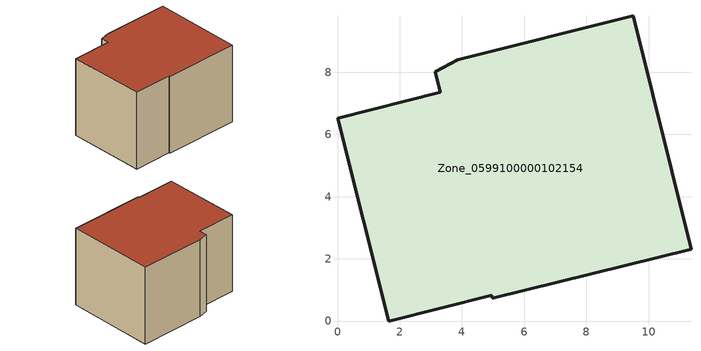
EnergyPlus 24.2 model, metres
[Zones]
Zone_0599100000102154
 floor ground (C_G): 3.86,8.41 9.51,9.81 11.37,2.32 4.98,0.74 4.96,0.84 1.65,0 0,6.53 3.31,7.36 3.14,8.02 z0
 wall outside (C_F): 0,6.53 1.65,0 4.96,0.84 4.98,0.74 11.37,2.32 9.51,9.81 3.86,8.41 3.14,8.02 3.31,7.36 0,6.53 z0:6.92
 roof outside (C_R): 3.86,8.41 3.14,8.02 3.31,7.36 0,6.53 1.65,0 4.96,0.84 4.98,0.74 11.37,2.32 9.51,9.81 z6.92
[BUILDING]
Pand.0599100000102154: North Axis=0; Terrain=City; Loads Convergence Tolerance Value=0.04; Temperature Convergence Tolerance Value=0.4; Solar Distribution=FullExterior; Maximum Number of Warmup Days=25; Minimum Number of Warmup Days=1
[Site:Location]
Rotterdam.The.Hague.AP_ZH_NLD Design_Conditions: Latitude=51.96; Longitude=4.45; Time Zone=1; Elevation=-4.5
[SITE:GROUNDTEMPERATURE:BUILDINGSURFACE]
18, 18, 18, 18, 18, 18, 18, 18, 18, 18, 18, 18
[MATERIAL] Thermal Absorptance=0.9; Solar Absorptance=0.7; Visible Absorptance=0.7
Name | Roughness | Thickness | Conductivity | Density | Specific Heat
G.TC.1946-1964 | MediumSmooth | 0.15 | 1 | 540 | 1210
F.TC.1946-1964 | Rough | 0.3 | 0.857143 | 1920 | 840
R.TC.1946-1964 | MediumRough | 0.2 | 0.235294 | 1500 | 1000
[CONSTRUCTION]
C_G: G.TC.1946-1964
C_F: F.TC.1946-1964
C_R: R.TC.1946-1964
[ZONE]
Zone_0599100000102154: Type=1; Multiplier=1; Ceiling Height=Autocalculate; Volume=Autocalculate; Floor Area=autocalculate; Part of Total Floor Area=Yes
[ZONEINFILTRATION:DESIGNFLOWRATE]
Infil_Zone_0599100000102154: Zone or ZoneList or Space or SpaceList=Zone_0599100000102154; Schedule=AlwaysOn; Design Flow Rate Calculation Method=Flow/Area; Flow Rate per Floor Area=0.003; Constant Term Coefficient=1; Temperature Term Coefficient=0; Velocity Term Coefficient=0; Velocity Squared Term Coefficient=0
[HVACTEMPLATE:ZONE:IDEALLOADSAIRSYSTEM]
Zone_0599100000102154: Maximum Heating Supply Air Temperature=50; Minimum Cooling Supply Air Temperature=13; Maximum Heating Supply Air Humidity Ratio=0.0156; Minimum Cooling Supply Air Humidity Ratio=0.0077; Heating Limit=NoLimit; Cooling Limit=NoLimit; Dehumidification Control Type=ConstantSensibleHeatRatio; Cooling Sensible Heat Ratio=0.7; Dehumidification Setpoint=60; Humidification Control Type=None; Humidification Setpoint=30; Outdoor Air Method=None; Outdoor Air Flow Rate per Person=0.00944; Outdoor Air Flow Rate per Zone Floor Area=0; Outdoor Air Flow Rate per Zone=0; Demand Controlled Ventilation Type=None; Outdoor Air Economizer Type=NoEconomizer; Heat Recovery Type=None; Sensible Heat Recovery Effectiveness=0.7; Latent Heat Recovery Effectiveness=0.65
[ZONECONTROL:THERMOSTAT]
ThermostatControl_Zone_0599100000102154: Zone or ZoneList=Zone_0599100000102154; Control Type Schedule=DualSetpointControlType; Control 1=Thermostat_Zone_0599100000102154; Temperature Difference Between Cutout And Setpoint=0
[THERMOSTATSETPOINT:DUALSETPOINT]
Thermostat_Zone_0599100000102154: Heating Setpoint Temperature Schedule=HeatingSetpoint_Zone_0599100000102154; Cooling Setpoint Temperature Schedule=CoolingSetpoint_Zone_0599100000102154
[SCHEDULE:COMPACT]
HeatingSetpoint_Zone_0599100000102154: Through: 12/31, For: AllDays, Until: 24:00, 21
CoolingSetpoint_Zone_0599100000102154: Through: 12/31, For: AllDays, Until: 24:00, 24
DualSetpointControlType: Through: 12/31, For: AllDays, Until: 24:00, 4
AlwaysOn: Through: 12/31, For: AllDays, Until: 24:00, 1
